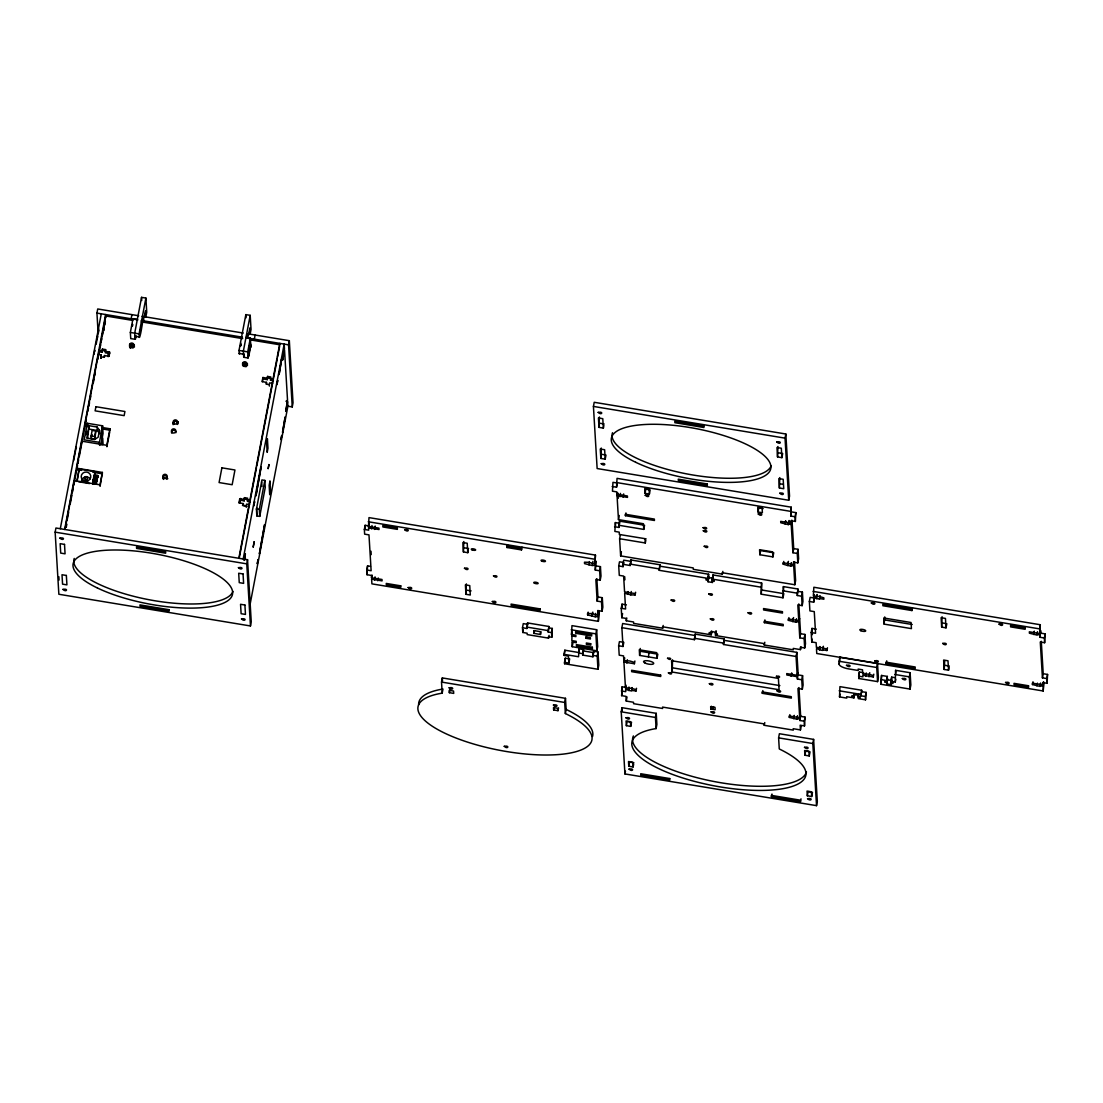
<?xml version="1.0" encoding="UTF-8"?>
<svg xmlns="http://www.w3.org/2000/svg" width="1103" height="1103" viewBox="0 0 1103 1103"><rect width="100%" height="100%" fill="white"/><g stroke="black" fill="none" stroke-linecap="round" stroke-linejoin="round"><path stroke-width="1.5" d="M94.761 351.485L94.817 350.271L94.513 351.237M98.443 354.601L99.173 350.988L98.65 354.808M240.537 345.984L240.964 343.323M249.512 504.664L249.829 502.527M272.634 383.444L272.951 381.293M132.484 326.13L132.622 324.379L132.208 325.854M94.306 352.298L94.293 354.091M241.047 344.688L240.84 345.763M55.15 532.142L55.936 528.006L247.541 559.717L251.25 621.844L250.464 625.966L58.859 594.255L55.15 532.142L246.755 563.854L250.464 625.966M98.139 333.244L96.94 313.1L97.726 308.964L138.688 315.748M60.293 528.723L101.283 313.817M73.653 460.571L76.272 446.798L76.355 448.204M98.746 329.011L96.195 344.205M97.078 339.6L97.657 336.539M98.25 333.478L98.829 330.417M64.65 529.454L105.64 314.548L105.833 317.678M65.049 529.178L74.328 480.577L100.015 484.837L100.097 486.244L102.386 472.429L76.686 468.182L81.843 441.172L106.812 445.309L106.894 446.729L109.735 431.852M88.405 426.613L85.083 426.061L85 424.641L98.374 354.532L101.269 355.014L101.021 358.213L101.269 355.014M102.482 350.492L105.681 351.03L105.598 349.61L102.4 349.086L102.152 352.284L99.242 351.802L105.723 315.954L132.787 320.435M65.78 527.248L66.414 523.897M67.049 520.533L68.648 512.164M70.247 503.781L71.847 495.399M72.495 492.048L73.129 488.698M73.804 485.127L77.555 465.452M77.982 463.274L78.616 459.91M79.251 456.587L86.351 419.374M87.937 411.047L88.461 408.289M88.902 406.028L89.536 402.692M90.17 399.341L90.804 396.005M93.355 382.658L93.989 379.308M94.637 375.971L95.272 372.635M97.822 359.275L98.457 355.938M100.028 347.679L100.552 344.922M101.145 341.861L101.724 338.8M102.303 335.739L102.896 332.679M103.475 329.618L104.937 321.966M105.364 321.387L104.813 324.985M66.29 526.986L66.814 524.228M100.842 445.005L103.048 433.438L102.593 425.813L87.358 423.29L84.2 439.821L99.449 442.344L99.628 445.391M76.824 481.459L79.182 469.065L95.148 471.698L93.176 484.203M77.169 480.853L79.182 469.065M85.965 434.734L86.599 431.425M102.152 352.284L102.4 349.086M89.136 425.717L86.779 438.112L94.761 439.435L98.181 437.16L99.504 430.28L97.119 427.04L89.136 425.717L87.564 438.456M105.598 349.61L105.254 351.402L109.611 352.119L108.825 356.255L104.468 355.538L104.123 357.331L100.924 356.793M91.094 435.933L92.156 430.418L95.782 431.025L94.899 439.311L91.259 438.704L91.094 435.933L94.734 436.526L94.899 439.311M91.259 438.704L92.059 434.582M109.169 356.297L109.611 352.119M94.734 436.526L95.782 431.025M99.449 442.344L102.593 425.813M92.79 484.093L95.148 471.698M93.024 481.515L96.416 482.08L96.251 483.404L92.859 482.838M93.658 478.219L97.036 478.771L96.885 480.095L93.493 479.529A6.852 6.494 -3.4 0 0 93.452 477.999M94.279 474.91L97.671 475.476L97.505 476.786M92.845 482.48C96.843 481.115 96.554 486.768 96.416 482.08M93.548 480.591L96.94 481.156L97.036 478.771M94.182 477.282L97.574 477.847L97.671 475.476M96.94 481.156L97.105 479.833L93.465 479.185M97.574 477.847L97.74 476.524L94.1 475.876M106.812 445.309L109.955 428.777L101.641 427.399M131.147 318.767L131.946 314.631M100.015 484.837L102.386 472.429M130.719 338.469L130.361 332.444L132.98 318.67L137.337 319.401M133.118 347.983L130.223 347.5L130.485 344.301M145.817 317.071L146.74 312.19L145.899 298.072L141.542 297.355L134.718 333.175L135.076 339.2M135.655 336.222L135.076 339.283L130.719 338.566M135.448 339.172L136.041 336.112M135.531 335.767A9.596 0.717 -80.6 0 1 134.897 336.236L139.254 336.953L139.075 333.892L145.899 298.072M144.286 317.195L145.679 310.632L145.017 316.795M173.171 424.669L173.709 421.911M177.473 424.448L177.997 421.691L178.052 422.628M243.873 354.546A9.596 0.717 -80.6 0 1 243.556 354.215L239.199 353.498L239.006 350.437L245.845 314.617L250.202 315.334L251.043 329.452L250.105 334.347M250.202 315.334L243.363 351.154L243.722 357.179M247.058 337.959L247.858 333.823L248.01 336.484M244.314 354.215L243.735 357.275L248.092 357.992L250.712 344.219M243.487 363.011L243.143 364.79L247.499 365.52M248.078 357.896L247.72 351.885L250.353 338.097L245.997 337.38M248.754 356.352L250.795 345.625M254.324 339.159L255.11 335.022M239.765 498.721L239.847 500.142L244.204 500.859L244.121 499.452L239.765 498.721L238.979 502.858L243.336 503.575L243.418 504.995M262.9 377.502L262.983 378.908L267.34 379.639L267.243 378.219L262.9 377.502L262.1 381.638L266.457 382.355L266.54 383.761M239.323 502.899L239.847 500.142M262.459 381.666L262.983 378.908M239.627 503.299L240.551 498.446M243.336 503.575L242.991 505.367L246.19 505.905L246.272 507.311M244.121 499.452L244.466 497.66L247.665 498.184L247.403 501.382L250.312 501.865M266.457 382.355L266.126 384.147L269.311 384.671L269.394 386.091M267.243 378.219L267.588 376.426L270.786 376.964L270.525 380.163L273.434 380.645M244.204 500.859L244.466 497.66M267.34 379.639L267.588 376.426M246.19 505.905L246.534 504.112L249.43 504.595L239.241 558.021M269.311 384.671L269.656 382.879L272.551 383.361L256.792 466.017M270.525 380.163L270.869 378.37L267.671 377.846M238.841 558.283L279.831 343.378M256.475 467.644L250.216 500.459L247.32 499.976M277.294 358.572L273.351 379.225L270.442 378.756M277.584 357.041L279.624 346.328M243.198 559L284.188 344.095L284.464 348.81L282.658 360.088L284.546 350.175L287.525 400.141L285.718 411.433L287.607 401.506L287.897 406.221L249.802 605.892M243.956 560.338L245.362 553.789L244.701 559.952M256.447 509.31L261.935 479.915L264.83 480.398L265.258 487.457L259.743 516.383L256.834 515.901L256.42 508.841L259.315 509.324L259.743 516.383M246.755 563.854L247.541 559.717M287.166 406.097L292.254 406.938L288.545 344.825L289.331 340.689L248.368 333.906M256.834 515.901L256.737 507.794M259.315 509.324L264.83 480.398M292.254 406.938L293.04 402.802L289.331 340.689M370.47 566.349L367.561 565.867L366.775 570.003L371.132 570.72L368.981 534.872L364.638 534.155L364.348 529.44L365.134 525.304L369.491 526.034M369.091 525.056L368.567 527.813L379.018 529.537L378.936 528.13L368.485 526.448L368.995 517.61L595.441 555.099L594.931 563.936L588.795 562.309L584.48 562.199L584.562 563.619L592.146 565.481L592.931 561.344M368.485 526.448L369.009 523.691M371.504 528.902L372.001 525.538M374.703 529.426L375.185 526.062M372.152 576.4L371.628 579.144L382.079 580.881L381.996 579.475L371.546 577.779L371.408 575.435L367.051 574.718L367.561 565.867M371.546 577.779L372.069 575.035M374.565 580.247L375.061 576.869M377.764 580.771L378.288 578.013M468.306 549.914L467.782 552.672L463.425 551.941L463.839 541.545M441.531 682.068L442.317 677.931L565.481 698.323L566.142 709.422L565.356 713.544A88.53 27.506 10.8 0 1 567.742 753.473A88.53 27.506 10.8 0 1 444.578 733.081A88.53 27.506 10.8 0 1 442.193 693.153L441.531 682.068L564.695 702.459L565.356 713.544M442.193 693.153L442.979 689.03A88.53 27.506 10.8 0 0 418.657 704.762M465.949 594.296L465.397 584.893L469.754 585.61L470.305 595.013L465.949 594.296L466.362 583.887M449.348 692.684L449.211 690.326L453.554 691.043L453.705 693.401L449.348 692.684L449.872 689.926M522.036 547.157L521.512 549.914L506.994 547.515L507.518 544.758M522.491 627.759L523.277 623.622L527.634 624.353L526.848 628.489L522.491 627.759L522.781 632.474L527.124 633.191L527.22 634.597L548.549 638.127L549.073 635.383M522.781 632.474L523.305 629.716M526.848 628.489L527.551 622.933L548.894 626.476L548.191 632.019L551.528 632.57L551.803 637.272L548.467 636.721L548.549 638.127M541.021 631.716L540.498 634.473L533.962 633.384L534.5 630.64M548.191 632.019L548.894 626.476M593.428 406.428L594.214 402.292L785.832 434.003L789.541 496.116L788.742 500.252L597.137 468.541L593.428 406.428L785.033 438.139L788.742 500.252M551.528 632.57L552.313 628.434L548.977 627.883M551.803 637.272L552.313 628.434M603.879 425.344L603.355 428.102L598.998 427.371L599.412 416.975M605.988 455.029L605.202 459.151L600.845 458.434L601.259 448.025M568.872 663.055L569.658 658.918L565.301 658.201L564.515 662.338L568.872 663.055L568.459 656.133L564.102 655.416L564.819 650.205L577.724 652.342M558.532 707.905L557.994 710.663L553.651 709.946L554.175 707.188M564.102 655.416L564.819 650.205M564.033 654.341L578.551 656.74L579.116 648.84L583.473 649.557L582.77 655.113L592.931 656.795L593.635 651.239L597.991 651.97L598.777 665.137L597.978 669.273L564.598 663.744L565.301 658.201M571.561 635.879L575.918 636.61L575.835 635.19L571.478 634.473L571.974 625.635L596.654 629.716L597.674 646.661L596.875 650.798L572.209 646.703L571.919 642.001L576.276 642.718L576.193 641.312L571.837 640.595L572.085 633.122M571.478 634.473L572.002 631.716M572.209 646.703L572.995 642.58M588.961 564.943L589.443 561.579M564.695 702.459L565.481 698.323M594.931 563.936L595.441 555.099M595.289 570.044L595.799 561.206L595.289 570.044L599.646 570.775L600.211 580.178L595.854 579.461L597.15 601.107L601.507 601.824L602.059 611.241L597.716 610.524L597.991 615.226L591.856 613.599L587.541 613.489L587.623 614.909L595.206 616.77L595.703 613.406M587.623 614.909L588.147 612.151M617.57 492.917L617.046 495.661L627.497 497.398L627.4 495.992L616.949 494.254L616.811 491.897L612.455 491.18L612.965 482.342L617.322 483.059M582.77 655.113L583.473 649.557M586.079 638.292L585.996 636.872L590.339 637.589L590.422 639.009L586.079 638.292L586.603 635.535M612.179 486.478L616.536 487.195L617.046 478.357L791.237 507.187L790.727 516.039L795.084 516.755L795.36 521.457L791.003 520.74L791.141 523.084L780.69 521.361L780.772 522.767L788.355 524.628L789.155 520.506M599.646 570.775L600.432 566.639L596.089 565.922M591.98 615.626L592.504 612.868M592.021 616.232L592.807 612.11M616.536 487.195L617.06 484.438M600.211 580.178L600.997 576.042L600.432 566.639M597.15 601.107L597.936 596.971L596.847 578.661M619.983 496.764L620.465 493.399M646.096 538.843L619.362 534.486L619.21 532.142L614.867 531.412L615.364 522.574L619.721 523.305L619.596 521.14L642.897 524.987M597.991 615.226L598.777 611.09M598.35 621.347L598.86 612.496L598.35 621.347L371.904 583.859L371.628 579.144M601.507 601.824L602.293 597.688L597.936 596.971M596.875 650.798L595.868 633.853L596.654 629.716M619.596 521.14L618.811 525.262L643.766 529.399L643.435 523.746L618.466 519.623L619.252 515.487M623.167 497.288L623.664 493.923M592.931 656.795L593.635 651.239M602.059 611.241L602.858 607.105L602.293 597.688M614.578 526.71L618.935 527.427L619.459 524.67M597.978 669.273L597.192 656.092L597.991 651.97M722.851 571.382L722.327 574.125L693.291 569.327L693.208 567.921L620.631 555.898L619.61 538.719L620.396 534.597M625.415 515.694L625.332 514.274L654.369 519.086L654.451 520.492L625.415 515.694L625.952 512.936M618.714 565.936L619.5 561.799L623.857 562.53L623.071 566.666L618.714 565.936L619.279 575.352L623.622 576.069L624.574 591.828L635.025 593.566L635.107 594.972L630.792 594.862L624.656 593.249L625.594 609.008L621.237 608.291L622.023 604.154L626.38 604.871M620.631 555.898L621.416 551.762M622.933 564.309L623.719 560.172L630.971 561.372L630.185 565.508L622.933 564.309L623.071 566.666M630.185 565.508L630.888 559.966L659.925 564.764L659.222 570.32L707.85 578.358L707.905 579.309L706.017 578.992L706.072 580.026L707.961 580.343L708.043 581.75L712.4 582.467L713.186 578.344L708.829 577.614L708.746 576.207L707.961 580.343M645.034 493.317L645.82 489.18L650.177 489.897L649.391 494.034L645.034 493.317L644.745 488.601L649.102 489.332L649.391 494.034M663.193 625.442L662.669 628.2L633.646 623.388L633.549 621.982L626.297 620.768L626.159 618.425L621.802 617.708L622.588 613.571M627.593 594.338L628.117 591.58M621.871 627.662L622.657 623.526L695.248 635.549L694.449 639.671L621.871 627.662L623.002 646.482L618.645 645.765L619.431 641.629L623.788 642.36L623.002 646.482M630.792 594.862L631.274 591.498M626.297 620.768L626.821 618.025M643.766 529.399L644.566 525.262M635.107 594.972L635.631 592.228M619.61 538.719L645.296 542.979L645.834 540.222M624.712 657.884L623.926 662.021L634.377 663.744L634.294 662.338L629.896 661L623.843 660.6L624.367 657.843M801.233 725.774L800.447 729.91L793.181 728.711L793.278 730.117L764.241 725.305L764.158 723.899L662.545 707.078L662.627 708.484L633.591 703.686L633.508 702.266L626.256 701.067L625.98 696.365L621.623 695.648L622.133 686.811L626.476 687.527M626.862 663.11L627.359 659.746M621.623 695.648L622.147 692.891M632.171 687.555L631.647 690.313L636.004 691.043L635.921 689.623L631.523 688.3L625.47 687.9L625.994 685.142M621.223 711.807L622.009 707.685L656.23 713.338L656.892 724.437L656.106 728.573A88.53 27.506 10.8 0 0 658.491 768.501A88.53 27.506 10.8 0 0 781.655 788.893A88.53 27.506 10.8 0 0 779.269 748.965L778.608 737.866L779.394 733.729L813.614 739.396L817.323 801.509L816.537 805.645L624.932 773.934L621.223 711.807L655.444 717.474L656.106 728.573M621.334 690.933L625.691 691.664L626.077 686.549M626.256 701.067L627.042 696.944M632.212 688.175L631.688 690.933L628.489 690.395L628.986 687.031M628.489 690.395L629.013 687.652M634.377 663.744L634.901 660.987M626.366 725.664L627.152 721.527L631.509 722.244L630.709 726.381L626.366 725.664L626.077 720.962L630.433 721.679L630.709 726.381M657.829 654.176L657.043 658.312L639.63 655.416L640.25 648.467M659.222 570.32L659.925 564.764M636.004 691.043L636.528 688.286M624.932 773.934L625.456 771.176M648.343 656.864L649.129 652.728M633.66 764.186L633.136 766.943L628.779 766.227L629.565 762.09L633.922 762.807M655.444 717.474L656.23 713.338M672.237 672.044L671.562 660.711L778.401 678.4L779.076 689.733L672.237 672.044L672.54 659.815M694.449 639.671L695.152 634.128L724.188 638.94L723.485 644.483L796.063 656.492L797.193 675.326L786.742 673.588L786.825 675.008L797.262 676.69L797.414 679.034L801.757 679.765L802.322 689.168L797.965 688.451L799.716 717.722L789.265 715.985L789.348 717.405L796.931 719.211L797.455 716.454M707.85 578.358L708.636 574.236L660.008 566.184M707.905 579.309L708.636 574.236M708.043 581.75L708.829 577.614M713.103 576.924L712.317 581.06L714.206 581.378L714.137 580.343L712.248 580.026L712.993 574.953L761.621 583.004L761.249 594.186L783.02 597.798L783.806 593.662L762.035 590.064M712.248 580.026L712.993 574.953M662.669 628.2L662.586 626.78L711.214 634.832L711.683 631.137M711.214 634.832L711.738 632.074M716.04 631.854L715.516 634.611L717.405 634.928L717.336 633.894L715.447 633.577L715.971 630.819M801.012 646.854L800.488 649.612L793.222 648.412L793.319 649.819L764.282 645.021L764.2 643.601L715.571 635.549L716.357 631.426M710.801 709.008L710.663 706.665L715.02 707.381L715.158 709.725L710.801 709.008L711.338 706.251M723.485 644.483L724.188 638.94M712.979 709.367L713.517 706.623M758.037 512.013L757.761 507.311L762.118 508.028L762.394 512.743L758.037 512.013L758.823 507.89L763.179 508.607M778.332 452.795L782.675 453.526L781.889 457.648L777.532 456.932L777.946 446.522M759.87 554.74L760.656 550.604L773.727 552.768L772.941 556.905L759.87 554.74L759.567 549.708L772.638 551.858L772.941 556.905M785.033 438.139L785.832 434.003M779.394 487.995L778.828 478.578L783.185 479.295L783.75 488.712L779.394 487.995L779.807 477.585M761.249 594.186L761.621 583.004M764.379 622.671L764.296 621.251L783.171 624.381L783.254 625.787L764.379 622.671L764.917 619.914M785.129 523.498L785.653 520.74M785.171 524.104L785.694 521.347M764.282 645.021L764.806 642.263M790.727 516.039L791.237 507.187M788.355 524.628L788.852 521.264M791.361 563.288L790.837 566.046L787.639 565.508L783.254 564.184L783.778 561.427M791.141 523.084L791.664 520.34M792.919 552.741L791.223 524.504L792.023 520.368L793.705 548.605L792.919 552.741L797.262 553.458L797.827 562.875L793.471 562.144L793.608 564.502L783.158 562.764L783.254 564.184M795.084 516.755L795.87 512.619L791.513 511.902M762.325 693.318L762.242 691.898L791.278 696.71L791.361 698.116L762.325 693.318L762.849 690.561M795.36 521.457L795.87 512.619M783.02 597.798L783.392 586.603L797.91 589.002L797.262 595.496L801.605 596.213L802.171 605.63L797.814 604.899L798.765 620.672L788.314 618.935L788.397 620.355L795.98 622.216L796.504 619.459M787.597 564.901L788.135 562.144M787.639 565.508L788.424 561.386M790.837 566.046L791.32 562.682M793.608 564.502L794.146 561.744M794.822 584.742L793.705 565.908L794.491 561.785L795.608 580.605L794.822 584.742L722.244 572.719L722.327 574.125M764.241 725.305L764.765 722.562M797.262 553.458L798.062 549.322L793.705 548.605M797.827 562.875L798.613 558.738L798.062 549.322M788.397 620.355L788.921 617.597M797.262 595.496L797.91 589.002M792.74 621.072L793.278 618.314M792.781 621.678L793.567 617.556M795.98 622.216L796.463 618.852M801.605 596.213L802.405 592.077L798.048 591.36M798.765 620.672L799.551 616.536L798.793 603.92M799.785 637.851L798.848 622.078L799.634 617.942L800.571 633.715L799.785 637.851L804.142 638.568L804.694 647.971L800.351 647.254L800.488 649.612M802.171 605.63L802.956 601.493L802.405 592.077M791.168 675.725L791.706 672.968M791.209 676.291L791.733 673.533M796.063 656.492L796.849 652.369L724.271 640.347M801.012 798.834L800.488 801.591L771.452 796.78L771.976 794.036M809.354 601.48L810.14 597.357L814.497 598.074L813.697 602.21L809.354 601.48L809.905 610.897L814.262 611.614L815.558 633.26L811.201 632.543L811.987 628.407L816.344 629.124M797.193 675.326L797.979 671.189L796.849 652.369M804.142 638.568L804.928 634.432L800.571 633.715M820.039 595.758L819.515 598.515L823.872 599.232L823.789 597.812L819.391 596.489L813.338 596.089L813.849 587.251L1040.294 624.739L1039.784 633.577L1029.333 631.798L1029.416 633.205L1036.999 635.066L1037.482 631.702M789.348 717.405L789.872 714.647M797.262 676.69L798.062 672.554L797.414 679.034M813.697 602.21L813.945 594.738M804.694 647.971L805.493 643.849L804.928 634.432M820.08 596.365L819.557 599.122L816.358 598.598L816.854 595.22M793.705 718.122L794.229 715.364M816.358 598.598L817.144 594.462M793.733 718.687L794.27 715.93M801.757 679.765L802.557 675.629L798.2 674.912M796.931 719.211L797.428 715.847M802.322 689.168L803.108 685.032L802.557 675.629M823.1 647.047L822.576 649.805L826.933 650.522L826.85 649.115L822.466 647.778L816.399 647.378L816.123 642.677L811.767 641.96L812.291 639.202M799.716 717.722L800.502 713.586L798.958 687.569M799.882 720.493L800.585 714.951L799.882 720.493L804.239 721.21L804.514 725.926L800.158 725.195L800.447 729.91M804.239 721.21L805.025 717.088L800.668 716.357M804.514 725.926L805.025 717.088M823.403 646.275L822.617 650.412L819.419 649.888L819.915 646.523M819.419 649.888L819.943 647.13M810.043 751.805L809.257 755.941L804.9 755.224L805.686 751.088L808.596 751.57M826.933 650.522L827.457 647.764M816.537 805.645L812.828 743.532L813.614 739.396M807.327 795.787L808.113 791.651L812.47 792.368L811.684 796.504L807.327 795.787L807.038 791.072L811.394 791.802L811.684 796.504M858.561 676.139L862.918 676.856L862.822 675.215L873.273 676.939L873.19 675.532L868.792 674.195L862.739 673.795L862.505 669.797L858.148 669.08L858.231 670.486L848.8 668.928A9.596 2.978 10.8 0 1 839.176 664.309L839.783 657.112L877.519 663.358L878.36 677.476L877.574 681.613L858.713 678.483L859.361 672.003L863.704 672.72M839.176 664.309L839.783 657.112M854.728 693.759L853.943 697.896L846.69 696.696L846.773 698.102L839.521 696.903L839.934 686.645L861.705 690.257L861.002 695.8L865.359 696.517L865.552 699.812L858.299 698.613L858.768 694.918M839.521 696.903L840.045 694.145M853.943 697.896L854.411 694.201M858.713 678.483L859.361 672.003M858.244 697.675L860.133 697.992L860.064 696.944L858.189 696.641L858.713 693.884M861.002 695.8L861.705 690.257M865.758 676.304L866.255 672.94M868.957 676.828L869.743 672.692M865.359 696.517L866.145 692.394L861.801 691.664M865.552 699.812L866.145 692.394M873.273 676.939L873.797 674.181M884.137 624.119L883.779 617.997L911.064 622.519L911.436 628.627L884.137 624.119L884.744 616.922M877.574 681.613L876.733 667.494L877.519 663.358M894.602 677.614L891.693 677.132L890.907 681.268L895.264 681.985L895.608 670.321L910.113 672.72L910.844 684.963L910.058 689.085L881.035 684.287L881.531 675.45L887.35 676.415L886.605 681.489L884.73 681.171L884.785 682.206L886.674 682.523L886.757 683.929L891.114 684.646L891.9 680.523L887.543 679.793L887.46 678.386L886.674 682.523M881.035 684.287L881.531 675.45M886.205 663.592L886.123 662.186L915.159 666.984L915.242 668.404L886.205 663.592L886.729 660.835M886.605 681.489L887.35 676.415M886.757 683.929L887.543 679.793M891.817 679.103L891.031 683.24L892.92 683.557L892.851 682.509L890.962 682.206L891.693 677.132M895.264 681.985L895.788 679.227M911.933 610.552L911.85 609.132L882.814 604.334L882.896 605.74L911.933 610.552L912.457 607.794M910.058 689.085L909.327 676.856L910.113 672.72M946.815 623.705L946.016 627.841L941.672 627.111L942.086 616.715M949.076 667.425L948.552 670.183L944.196 669.466L944.706 660.628M1033.773 633.922L1034.297 631.178M1033.801 634.542L1034.324 631.785M1039.784 633.577L1040.294 624.739M1040.005 637.286L1040.653 630.806L1040.005 637.286L1044.362 638.017L1044.638 642.718L1040.281 642.001L1042.432 677.849L1046.775 678.579L1047.064 683.281L1042.707 682.564L1042.845 684.908L1032.394 683.129L1032.477 684.549L1040.06 686.411L1040.584 683.653M1032.477 684.549L1033.001 681.792M1044.362 638.017L1045.148 633.88L1040.791 633.163M1044.638 642.718L1045.148 633.88M1036.875 685.873L1037.399 683.129M1040.06 686.411L1040.556 683.047M1042.432 677.849L1043.217 673.726L1041.273 641.284M1042.845 684.908L1043.369 682.15M1043.204 690.988L1043.714 682.15L1043.204 690.988L816.758 653.5L816.482 648.785L819.391 649.267M1046.775 678.579L1047.574 674.443L1043.217 673.726M1047.064 683.281L1047.574 674.443M283.898 349.899L284.202 349.113M285.994 401.271L287.263 400.444M142.066 316.313L243.294 333.065M96.94 313.1L137.903 319.884M141.281 320.449L242.508 337.201M245.886 337.766L288.545 344.825M141.239 321.842L242.715 338.635M249.471 339.752L279.914 344.784M130.361 332.444L139.075 333.892M239.006 350.437L247.72 351.885M130.016 344.108L134.373 344.839M243.032 362.818L245.928 363.301M130.071 345.06L134.428 345.777M243.087 363.756L247.444 364.486L247.389 363.535M599.784 423.249L604.141 423.966M130.14 346.094L134.497 346.811M243.225 366.21L246.134 366.692M99.16 350.396L102.055 350.878M109.693 353.539L105.337 352.822L105.254 351.402M601.631 454.298L604.541 454.781M780.179 483.859L783.089 484.341M616.246 482.494L790.437 511.323M788.328 524.022L791.223 524.504M85 424.641L88.323 425.193M101.724 428.819L110.038 430.198L109.955 428.777M89.343 429.15L97.326 430.473L99.711 433.713L99.504 430.28M790.796 565.425L793.705 565.908M162.775 477.833L167.794 478.661M813.063 591.387L1039.509 628.862M81.594 470.388L76.769 469.588L76.686 468.182M92.831 472.249L102.469 473.849M244.549 499.066L247.748 499.604M94.306 475.255L97.698 475.82M630.103 564.102L659.139 568.9M94.127 476.22L97.74 476.703M368.209 521.747L594.655 559.221M712.193 579.089L760.822 587.141M782.606 590.739L797.111 593.138M94.169 476.937L97.547 477.489M813.421 597.495L816.33 597.978M1036.958 634.459L1039.867 634.942M93.672 478.564L97.064 479.129M93.727 479.447L97.119 480.012M93.534 480.232L96.926 480.798M242.481 505.436L247.224 506.222M93.038 481.873L96.43 482.438M595.013 565.343L592.146 565.481M942.458 622.988L945.354 623.457M92.9 483.541L96.292 484.107M78.41 481.721L89.591 483.569M364.348 529.44L368.705 530.157L368.567 527.813M464.211 547.819L468.568 548.536M884.923 619.983L912.222 624.505M795.939 621.596L798.848 622.078M944.981 665.33L949.338 666.06M466.748 590.16L471.091 590.891M1040.032 685.79L1042.928 686.273M711.159 633.894L709.27 633.577L709.215 632.543L711.09 632.86L711.008 631.44L715.364 632.171L715.447 633.577M598.074 616.632L595.206 616.77M838.997 661.249L876.733 667.494M694.366 638.265L723.403 643.077M894.809 674.457L909.327 676.856M880.745 679.586L886.55 680.537M571.189 629.772L595.868 633.853M526.765 627.069L548.108 630.599M640.416 651.294L656.382 653.927M839.149 690.781L860.919 694.394M583.556 650.977L593.717 652.659M853.887 696.958L851.999 696.641L851.943 695.607L853.832 695.91L853.75 694.504L858.093 695.221L858.189 696.641M673.023 667.922L779.862 685.597M578.33 652.976L582.687 653.693M592.849 655.375L597.192 656.092M625.553 689.306L628.462 689.789M796.89 718.605L799.799 719.087M778.608 737.866L812.828 743.532M946.016 627.841L945.464 618.425L941.107 617.708L941.672 627.111M948.552 670.183L947.987 660.78L943.63 660.049L944.196 669.466M895.608 670.321L895.788 673.326M890.907 681.268L890.962 682.206M891.031 683.24L891.114 684.646M814.304 594.931L814.497 598.074M811.987 628.407L812.36 634.68M811.201 632.543L811.767 641.96M809.257 755.941L808.982 751.24L804.625 750.509L804.9 755.224M781.889 457.648L781.324 448.245L776.981 447.515L777.532 456.932M800.488 801.591L800.406 800.185L771.369 795.373L771.452 796.78M783.392 586.603L783.64 590.836M712.317 581.06L712.4 582.467M715.516 634.611L715.571 635.549M695.152 634.128L695.248 635.549M657.043 658.312L656.712 652.659L639.285 649.777L639.63 655.416M645.048 538.747L645.296 542.979M630.888 559.966L630.971 561.372M624.698 576.662L624.891 579.82M617.928 493.248L618.231 498.377M617.046 495.661L618.466 519.623M618.811 525.262L618.935 527.427M633.136 766.943L632.86 762.242L628.503 761.525L628.779 766.227M622.023 604.154L622.216 607.298M621.237 608.291L621.802 617.708M623.843 660.6L623.553 655.899L619.21 655.182L618.645 645.765M623.926 662.021L625.47 687.9M615.364 522.574L615.557 525.717M622.133 686.811L622.313 689.94M622.009 707.685L622.216 711.035M603.355 428.102L602.789 418.685L598.433 417.968L598.998 427.371M605.202 459.151L604.637 449.748L600.28 449.018L600.845 458.434M579.116 648.84L579.337 652.604M564.515 662.338L564.598 663.744M557.994 710.663L557.856 708.319L553.499 707.588L553.651 709.946M540.498 634.473L540.332 631.647L533.797 630.571L533.962 633.384M527.551 622.933L527.634 624.353M521.512 549.914L521.429 548.508L506.911 546.095L506.994 547.515M467.782 552.672L467.217 543.255L462.86 542.538L463.425 551.941M442.317 677.931L442.51 681.102M370.994 551.224L371.201 554.644M365.134 525.304L365.327 528.447M366.775 570.003L367.051 574.718M261.673 481.901L261.949 486.492M250.353 338.097L250.891 347.28M249.319 334.057L249.981 327.908L248.616 335.064M245.845 314.617L246.038 317.761M173.764 422.945L173.847 424.352M143.79 320.559L143.555 316.561L141.143 331.052A9.596 0.717 -80.6 0 1 139.254 336.953M141.542 297.355L141.736 300.485M107.86 351.581L108.163 356.696M104.027 329.121L104.109 330.528M104.468 355.538L104.551 356.945M102.083 427.785L102.234 444.757M102.703 438.043L103.089 444.578M101.821 437.753L102.014 441.021M97.119 427.04L97.326 430.473M93.341 479.433L93.617 484.134A6.852 6.494 -3.4 0 0 92.955 479.97M87.358 423.29L87.551 426.461M78.01 461.288L78.092 462.709M74.328 480.577L74.411 481.983M58.845 576.69L59.038 580.054M771.231 465.687A81.153 25.217 10.8 0 1 682.991 473.146A81.153 25.217 10.8 0 1 612.523 432.721M232.954 591.401A81.153 25.217 10.8 0 1 144.7 598.86A81.153 25.217 10.8 0 1 74.246 558.435M566.142 709.422A88.53 27.506 10.8 0 1 592.545 736.473M806.458 771.879A88.53 27.506 10.8 0 1 709.974 780.703A88.53 27.506 10.8 0 1 633.384 735.935M239.82 353.029A9.596 0.717 -80.6 0 1 239.199 353.498M167.049 478.688A2.22 2.096 -3.4 0 1 166.732 479.157M163.616 479.419A2.22 2.096 -3.4 0 1 163.795 476.096A2.22 2.096 -3.4 0 1 167.132 477.089M171.641 433.065A2.22 2.096 -3.4 0 1 173.543 430.253A2.22 2.096 -3.4 0 1 175.901 432.707M130.375 348.148A2.22 2.096 -3.4 0 1 131.05 344.563A2.22 2.096 -3.4 0 1 133.973 346.893M242.605 365.438A2.22 2.096 -3.4 0 1 244.921 363.149A2.22 2.096 -3.4 0 1 246.989 365.603M173.35 424.117A2.22 2.096 -3.4 0 1 175.542 421.305A2.22 2.096 -3.4 0 1 177.431 424.283M84.807 481.556A1.475 1.393 -3.4 0 1 85.441 480.288M86.544 480.053A1.475 1.393 -3.4 0 1 87.744 481.308M81.553 480.646A4.798 4.55 -3.4 0 1 90.212 478.812M140.564 329.811L141.322 325.812L140.564 329.811M249.223 347.79L249.981 343.805L249.223 347.79M253.194 547.019L254.214 541.697L253.194 547.019M253.828 505.767L254.6 501.768L253.828 505.767M257.289 563.647L258.047 559.648L257.289 563.647M268.167 468.582L268.939 464.584L268.167 468.582M276.963 384.533L277.722 380.549L276.963 384.533M280.962 439.518L281.72 435.533L280.962 439.518M95.906 406.704L95.12 410.84L124.143 415.638L124.929 411.502L95.906 406.704M221.896 467.824L219.083 482.562L232.154 484.727L234.953 469.988L221.896 467.824M261.149 466.734L255.979 495.702L261.149 466.734M281.637 359.288L279.1 374.469L281.637 359.288M267.409 438.815L266.623 442.951L267.188 452.368L267.974 448.232L267.409 438.815M269.945 481.17L269.16 485.306L269.711 494.709L270.497 490.587L269.945 481.17M264.568 524.752L259.398 553.72L264.568 524.752M285.098 417.168L282.547 432.348L285.098 417.168M59.893 538.099C63.464 541.67 65.725 536.816 59.893 538.099M62.954 589.388C66.525 592.959 68.786 588.106 62.954 589.388M238.441 567.659C242.012 571.216 244.259 566.377 238.441 567.659M241.502 618.948C245.073 622.519 247.32 617.666 241.502 618.948M404.677 529.688C408.262 533.259 410.509 528.42 404.677 529.688M408.138 587.568C411.709 591.139 413.97 586.3 408.138 587.568M464.473 568.252C468.044 571.809 470.305 566.97 464.473 568.252M449.128 687.803C452.699 691.374 454.96 686.521 449.128 687.803M493.496 575.89C496.97 579.365 499.163 574.649 493.496 575.89M492.324 601.507C495.909 605.078 498.156 600.225 492.324 601.507M598.171 412.384C601.742 415.955 604.003 411.102 598.171 412.384M601.232 463.674C604.802 467.245 607.064 462.391 601.232 463.674M504.25 746.317C507.835 749.888 510.082 745.035 504.25 746.317M553.43 705.065C557.001 708.636 559.249 703.783 553.43 705.065M645.214 495.261C648.798 498.832 651.046 493.979 645.214 495.261M625.966 717.777C629.537 721.334 631.785 716.495 625.966 717.777M671.12 600.06C674.705 603.631 676.952 598.777 671.12 600.06M703.107 527.675C706.678 531.232 708.926 526.393 703.107 527.675M703.287 530.736C706.858 534.293 709.105 529.454 703.287 530.736M704.21 546.261C707.781 549.818 710.042 544.979 704.21 546.261M667.536 658.27C670.748 661.483 672.775 657.112 667.536 658.27M629.027 769.108C632.598 772.679 634.859 767.84 629.027 769.108M668.404 672.858C671.617 676.07 673.643 671.699 668.404 672.858M708.843 593.952C712.428 597.523 714.675 592.683 708.843 593.952M710.332 618.893C713.917 622.464 716.164 617.611 710.332 618.893M776.719 441.945C780.29 445.502 782.537 440.662 776.719 441.945M758.23 513.97C761.801 517.528 764.062 512.688 758.23 513.97M779.78 493.234C783.351 496.791 785.598 491.952 779.78 493.234M709.367 683.667C712.938 687.238 715.199 682.385 709.367 683.667M711.049 711.904C714.634 715.461 716.881 710.622 711.049 711.904M748.055 612.799C751.639 616.356 753.887 611.517 748.055 612.799M776.402 676.291C779.614 679.503 781.641 675.146 776.402 676.291M777.063 690.823C780.634 694.394 782.882 689.54 777.063 690.823M804.501 747.324C808.085 750.895 810.333 746.055 804.501 747.324M846.497 665.343C850.068 668.901 852.329 664.061 846.497 665.343M871.315 602.941C874.886 606.512 877.133 601.659 871.315 602.941M807.575 798.669C811.146 802.239 813.394 797.386 807.575 798.669M874.762 660.821C878.333 664.392 880.594 659.539 874.762 660.821M902.323 678.538C905.894 682.109 908.141 677.27 902.323 678.538M942.707 643.421C946.291 646.978 948.539 642.139 942.707 643.421M999.042 624.091C1002.627 627.648 1004.874 622.809 999.042 624.091M1005.55 682.467C1009.121 686.038 1011.382 681.185 1005.55 682.467M703.838 426.089L674.802 421.291L674.884 422.697L703.921 427.509L703.838 426.089M707.285 483.969L678.262 479.171L678.345 480.577L707.368 485.389L707.285 483.969M1025.073 627.883L1010.555 625.47L1010.638 626.89L1025.156 629.289L1025.073 627.883M397.314 527.965L382.81 525.552L382.893 526.972L397.397 529.371L397.314 527.965M782.413 611.669L763.538 608.553L763.621 609.959L782.496 613.089L782.413 611.669M1028.52 685.763L1014.015 683.35L1014.098 684.77L1028.616 687.169L1028.52 685.763M400.775 585.845L386.257 583.432L386.34 584.852L400.858 587.251L400.775 585.845M540.125 608.911L511.089 604.099L511.172 605.506L540.208 610.317L540.125 608.911M165.56 551.817L136.524 547.005L136.607 548.412L165.643 553.223L165.56 551.817M64.512 544.399L60.155 543.682L60.706 553.099L65.063 553.816L64.512 544.399M243.046 573.96L238.689 573.243L239.254 582.646L243.611 583.377L243.046 573.96M591.594 634.542L575.628 631.895L575.711 633.315L591.677 635.948L591.594 634.542M590.712 643.711L586.355 642.994L586.438 644.4L590.794 645.131L590.712 643.711M592.352 647.24L576.386 644.607L576.469 646.013L592.435 648.661L592.352 647.24M66.359 575.463L62.002 574.746L62.568 584.149L66.925 584.866L66.359 575.463M244.907 605.023L240.551 604.292L241.116 613.709L245.459 614.426L244.907 605.023M660.642 675.077L631.605 670.279L631.688 671.686L660.725 676.497L660.642 675.077M169.007 609.697L139.971 604.885L140.067 606.292L169.09 611.103L169.007 609.697M669.755 778.553L640.733 773.741L640.815 775.161L669.838 779.959L669.755 778.553M635.728 462.295A81.153 25.217 10.8 0 0 768.598 472.801A81.153 25.217 10.8 0 0 668.928 424.917A81.153 25.217 10.8 0 0 635.728 462.295M97.45 588.009A81.153 25.217 10.8 0 0 230.32 598.515A81.153 25.217 10.8 0 0 130.65 550.631A81.153 25.217 10.8 0 0 97.45 588.009M471.974 549.804A2.234 0.689 10.8 0 0 475.614 550.094A2.234 0.689 10.8 0 0 472.884 548.784A2.234 0.689 10.8 0 0 471.974 549.804M534.472 583.211A2.234 0.689 10.8 0 0 538.112 583.501A2.234 0.689 10.8 0 0 535.382 582.191A2.234 0.689 10.8 0 0 534.472 583.211M541.766 561.082A2.234 0.689 10.8 0 0 545.42 561.372A2.234 0.689 10.8 0 0 542.69 560.048A2.234 0.689 10.8 0 0 541.766 561.082M860.795 630.695A2.951 0.91 10.8 0 0 865.634 631.081A2.951 0.91 10.8 0 0 862.008 629.33A2.951 0.91 10.8 0 0 860.795 630.695M645.158 663.11A5.17 1.599 10.8 0 0 653.61 663.772A5.17 1.599 10.8 0 0 647.268 660.725A5.17 1.599 10.8 0 0 645.158 663.11M163.534 478.013A2.22 2.096 -3.4 0 0 167.146 476.758A2.22 2.096 -3.4 0 0 164.223 474.428A2.22 2.096 -3.4 0 0 163.534 478.013M172.206 432.541A2.22 2.096 -3.4 0 0 175.818 431.301A2.22 2.096 -3.4 0 0 172.895 428.97A2.22 2.096 -3.4 0 0 172.206 432.541M130.292 346.742A2.22 2.096 -3.4 0 0 133.89 345.487A2.22 2.096 -3.4 0 0 130.967 343.157A2.22 2.096 -3.4 0 0 130.292 346.742M243.294 365.438A2.22 2.096 -3.4 0 0 246.907 364.197A2.22 2.096 -3.4 0 0 243.984 361.867A2.22 2.096 -3.4 0 0 243.294 365.438M173.916 423.593A2.22 2.096 -3.4 0 0 177.528 422.339A2.22 2.096 -3.4 0 0 174.605 420.009A2.22 2.096 -3.4 0 0 173.916 423.593M82.89 480.067A4.798 4.55 -3.4 0 0 90.708 477.365A4.798 4.55 -3.4 0 0 84.366 472.305A4.798 4.55 -3.4 0 0 82.89 480.067M85.11 479.06A1.475 1.393 -3.4 0 0 87.523 478.233A1.475 1.393 -3.4 0 0 85.565 476.675A1.475 1.393 -3.4 0 0 85.11 479.06"/></g></svg>
